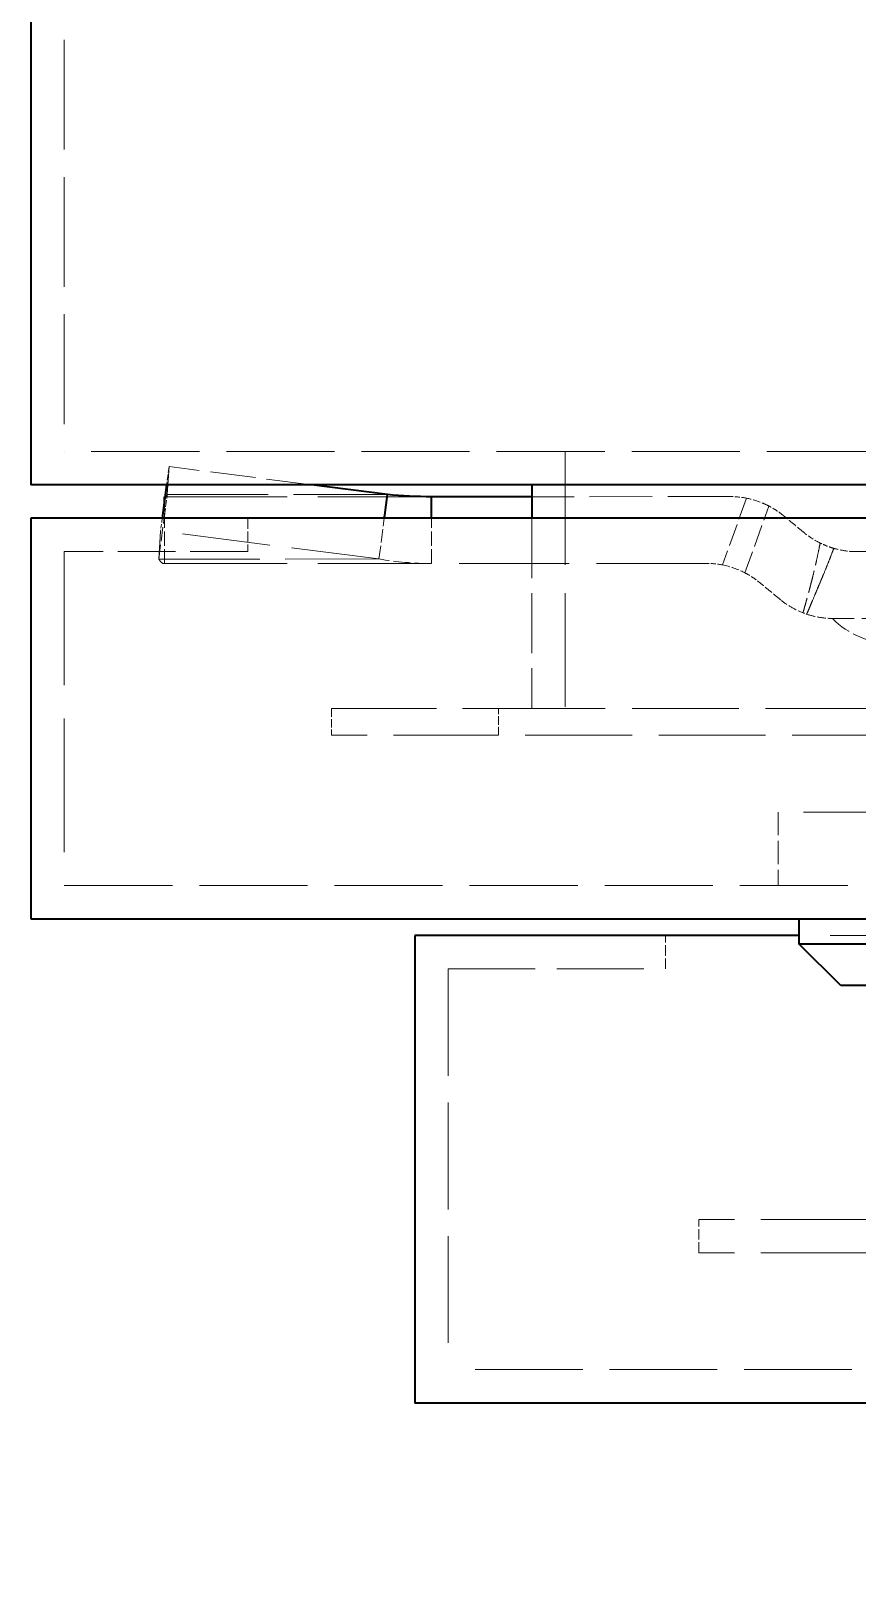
# Model space of a CAD drawing. Header units: millimetres. Extents: x 0 to 2523, y 0 to 1782.
# Drawn here: x 785.3 to 834.8, y 1362.9 to 1455.2 of the extents above; entities that cross this region are included whole.
import ezdxf

# ---------------------------------------------------------------- set-up
doc = ezdxf.new("R2010")
doc.units = ezdxf.units.MM
doc.header["$LTSCALE"] = 3
doc.linetypes.add('DASHED', pattern=[0.2067, 0.1654, -0.0413])
for name, color, linetype, lineweight in [('가려진 것(ISO)', 2, 'DASHED', 18), ('가려진 좁은 것(ISO)', 2, 'DASHED', 18), ('가시적인 것(ISO)', 3, 'Continuous', 40)]:
    doc.layers.add(name, color=color, linetype=linetype, lineweight=lineweight)

msp = doc.modelspace()

# ---------------------------------------------------------------- linework, layer by layer
at = {"layer": '가려진 것(ISO)', "ltscale": 13.251719}
msp.add_line((787.2766, 1619.033), (787.2766, 1430.033), dxfattribs=at)
at = {"layer": '가려진 것(ISO)', "ltscale": 13.047749}
for p, q in [((1143.2766, 1430.033), (787.2766, 1430.033)), ((787.2766, 1404.033), (1143.2766, 1404.033))]:
    msp.add_line(p, q, dxfattribs=at)
at = {"layer": '가려진 것(ISO)', "ltscale": 13.707466}
msp.add_line((817.2766, 1430.033), (817.2766, 1413.033), dxfattribs=at)
at = {"layer": '가려진 것(ISO)', "ltscale": 0.714475}
msp.add_line((793.5516, 1429.1202), (793.4093, 1428.033), dxfattribs=at)
at = {"layer": '가려진 것(ISO)', "ltscale": 4.708343}
for p, q in [((793.4444, 1427.4473), (793.5516, 1429.1202)), ((792.9385, 1423.5834), (793.0457, 1425.2563))]:
    msp.add_line(p, q, dxfattribs=at)
at = {"layer": '가려진 것(ISO)', "ltscale": 5.457966}
msp.add_line((802.0784, 1428.033), (793.5516, 1429.1202), dxfattribs=at)
at = {"layer": '가려진 것(ISO)', "ltscale": 0.808278}
msp.add_line((793.2833, 1426.2174), (793.4444, 1427.4473), dxfattribs=at)
at = {"layer": '가려진 것(ISO)', "ltscale": 14.802096}
for p, q in [((793.2752, 1427.3109), (809.2752, 1427.3177)), ((793.2769, 1423.3109), (809.2769, 1423.3177))]:
    msp.add_line(p, q, dxfattribs=at)
at = {"layer": '가려진 것(ISO)', "ltscale": 0.617011}
msp.add_line((793.2757, 1426.0377), (793.2753, 1427.0097), dxfattribs=at)
at = {"layer": '가려진 것(ISO)', "ltscale": 7.548428}
msp.add_line((827.1659, 1427.3253), (815.2766, 1427.3203), dxfattribs=at)
at = {"layer": '가려진 것(ISO)', "ltscale": 1.731117}
for p, q in [((792.9385, 1423.5834), (793.2833, 1426.2174)), ((793.2769, 1423.3109), (793.2757, 1426.0377))]:
    msp.add_line(p, q, dxfattribs=at)
at = {"layer": '가려진 것(ISO)', "ltscale": 0.510403}
msp.add_line((793.1474, 1426.033), (793.0457, 1425.2563), dxfattribs=at)
at = {"layer": '가려진 것(ISO)', "ltscale": 1.269698}
for p, q in [((798.2766, 1426.033), (798.2766, 1424.033)), ((823.2766, 1399.033), (823.2766, 1401.033)), ((825.2766, 1382.033), (825.2766, 1384.033))]:
    msp.add_line(p, q, dxfattribs=at)
at = {"layer": '가려진 것(ISO)', "ltscale": 1.606284}
msp.add_line((806.1226, 1423.589), (806.4426, 1426.033), dxfattribs=at)
at = {"layer": '가려진 것(ISO)', "ltscale": 1.723852}
msp.add_line((809.2769, 1423.3177), (809.2757, 1426.033), dxfattribs=at)
at = {"layer": '가려진 것(ISO)', "ltscale": 7.237747}
msp.add_line((815.2766, 1426.033), (815.2766, 1414.633), dxfattribs=at)
at = {"layer": '가려진 것(ISO)', "ltscale": 10.630617}
msp.add_line((806.1226, 1423.589), (793.0457, 1425.2563), dxfattribs=at)
at = {"layer": '가려진 것(ISO)', "ltscale": 16.126431}
msp.add_line((787.2766, 1424.033), (787.2766, 1404.033), dxfattribs=at)
at = {"layer": '가려진 것(ISO)', "ltscale": 6.983788}
msp.add_line((798.2766, 1424.033), (787.2766, 1424.033), dxfattribs=at)
at = {"layer": '가려진 것(ISO)', "ltscale": 13.266974}
msp.add_line((825.7306, 1423.3247), (809.2769, 1423.3177), dxfattribs=at)
at = {"layer": '가려진 것(ISO)', "ltscale": 0.029295}
msp.add_line((833.3246, 1420.028), (833.2783, 1420.0279), dxfattribs=at)
at = {"layer": '가려진 것(ISO)', "ltscale": 12.665669}
for p, q in [((803.2766, 1414.633), (813.2766, 1414.633)), ((813.2766, 1413.033), (803.2766, 1413.033)), ((835.2766, 1384.033), (825.2766, 1384.033)), ((835.2766, 1382.033), (825.2766, 1382.033))]:
    msp.add_line(p, q, dxfattribs=at)
at = {"layer": '가려진 것(ISO)', "ltscale": 1.015738}
msp.add_line((803.2766, 1414.633), (803.2766, 1413.033), dxfattribs=at)
at = {"layer": '가려진 것(ISO)', "ltscale": 12.901145}
for p, q in [((813.2766, 1414.633), (1117.2766, 1414.633)), ((1117.2766, 1413.033), (813.2766, 1413.033)), ((810.2766, 1399.033), (810.2766, 1375.033))]:
    msp.add_line(p, q, dxfattribs=at)
at = {"layer": '가려진 것(ISO)', "ltscale": 12.296404}
msp.add_line((837.6516, 1408.433), (830.0266, 1408.433), dxfattribs=at)
at = {"layer": '가려진 것(ISO)', "ltscale": 2.793455}
msp.add_line((830.0266, 1408.433), (830.0266, 1404.033), dxfattribs=at)
at = {"layer": '가려진 것(ISO)', "ltscale": 15.051335}
msp.add_line((859.2766, 1401.033), (831.2766, 1401.033), dxfattribs=at)
at = {"layer": '가려진 것(ISO)', "ltscale": 10.482181}
msp.add_line((810.2766, 1399.033), (823.2766, 1399.033), dxfattribs=at)
at = {"layer": '가려진 것(ISO)', "ltscale": 12.986021}
msp.add_line((1116.2766, 1375.033), (810.2766, 1375.033), dxfattribs=at)
at = {"layer": '가려진 것(ISO)', "ltscale": 0.617765}
msp.add_arc((827.168, 1422.3253), 5, 78.872661, 90.024378, dxfattribs=at)
at = {"layer": '가려진 것(ISO)', "ltscale": 0.617843}
msp.add_arc((825.7327, 1418.3247), 5, 78.871251, 90.024378, dxfattribs=at)
at = {"layer": '가려진 것(ISO)', "ltscale": 2.520347}
msp.add_arc((836.844, 1423.533), 5, 224.508984, 270, dxfattribs=at)
at = {"layer": '가려진 것(ISO)', "ltscale": 0.622004}
msp.add_open_spline([(793.3159, 1427.3194), (793.3571, 1427.3365), (793.3991, 1427.3794), (793.4444, 1427.4473)], degree=3, dxfattribs=at)
at = {"layer": '가려진 것(ISO)', "ltscale": 0.917635}
msp.add_open_spline([(829.4742, 1426.7617), (829.3435, 1426.8293), (829.2083, 1426.8926), (828.7694, 1427.073), (828.4512, 1427.1672), (828.133, 1427.2313)], degree=3, knots=[-2.39231706, -2.39231706, -2.39231706, -2.39231706, -2.3486929, -2.3486929, -2.25464695, -2.25464695, -2.25464695, -2.25464695], dxfattribs=at)
at = {"layer": '가려진 것(ISO)', "ltscale": 0.690919}
msp.add_open_spline([(830.3483, 1426.1836), (830.3224, 1426.2049), (830.2963, 1426.226), (830.2698, 1426.2469), (830.1624, 1426.3319), (830.0501, 1426.4135), (829.9332, 1426.4912), (829.7874, 1426.5879), (829.6342, 1426.6785), (829.4742, 1426.7617)], degree=3, knots=[0, 0, 0, 0, 0.0988299, 0.0988299, 0.0988299, 0.5, 0.5, 0.5, 1, 1, 1, 1], dxfattribs=at)
at = {"layer": '가려진 것(ISO)', "ltscale": 1.005516}
msp.add_open_spline([(793.3061, 1426.3909), (793.2849, 1426.2293), (793.2784, 1426.1189), (793.2757, 1426.0483), (793.2757, 1426.0419), (793.2757, 1426.0377), (793.2757, 1426.0377), (793.2757, 1426.0377)], degree=3, knots=[0, 0, 0, 0, 0.11114673, 0.11114673, 0.15770148, 0.15770148, 0.15787941, 0.15787941, 0.15787941, 0.15787941], dxfattribs=at)
at = {"layer": '가려진 것(ISO)', "ltscale": 1.037947}
for points, knots in [([(831.5775, 1425.1703), (831.3718, 1425.3399), (831.1664, 1425.5092), (830.7567, 1425.8469), (830.5522, 1426.0155), (830.3483, 1426.1836)], [-0.16348865, -0.16348865, -0.16348865, -0.16348865, -0.08174478, -0.08174478, -0.000001, -0.000001, -0.000001, -0.000001]), ([(830.1422, 1421.1697), (829.9365, 1421.3393), (829.7311, 1421.5086), (829.3214, 1421.8463), (829.1169, 1422.0148), (828.913, 1422.1829)], [-0.16348834, -0.16348834, -0.16348834, -0.16348834, -0.08174464, -0.08174464, -0.000001, -0.000001, -0.000001, -0.000001])]:
    msp.add_open_spline(points, degree=3, knots=knots, dxfattribs=at)
at = {"layer": '가려진 것(ISO)', "ltscale": 0.746982}
msp.add_open_spline([(832.5436, 1424.5455), (832.3661, 1424.6332), (832.1965, 1424.7301), (832.0353, 1424.8347), (831.8741, 1424.9394), (831.7214, 1425.0517), (831.5775, 1425.1703)], degree=3, knots=[0, 0, 0, 0, 0.5, 0.5, 0.5, 1, 1, 1, 1], dxfattribs=at)
at = {"layer": '가려진 것(ISO)', "ltscale": 0.580682}
msp.add_open_spline([(833.3611, 1424.2276), (833.2239, 1424.2675), (833.0866, 1424.3138), (832.9501, 1424.3668), (832.8136, 1424.4197), (832.6779, 1424.4792), (832.5436, 1424.5455)], degree=3, knots=[0, 0, 0, 0, 0.5, 0.5, 0.5, 1, 1, 1, 1], dxfattribs=at)
at = {"layer": '가려진 것(ISO)', "ltscale": 0.923971}
msp.add_open_spline([(834.7599, 1424.0286), (834.5035, 1424.0285), (834.2476, 1424.0484), (833.7611, 1424.1229), (833.5468, 1424.1736), (833.3611, 1424.2276)], degree=3, knots=[0.000001, 0.000001, 0.000001, 0.000001, 0.07765173, 0.07765173, 0.15274647, 0.15274647, 0.15274647, 0.15274647], dxfattribs=at)
at = {"layer": '가려진 것(ISO)', "ltscale": 2.873697}
msp.add_open_spline([(839.2772, 1424.0305), (838.6292, 1424.0302), (837.9339, 1424.0299), (837.3485, 1424.0297), (836.763, 1424.0294), (836.2874, 1424.0292), (835.7365, 1424.029), (835.4221, 1424.0288), (835.0833, 1424.0287), (834.7599, 1424.0286)], degree=3, knots=[0, 0, 0, 0, 0.3890197, 0.3890197, 0.3890197, 0.7780394, 0.7780394, 0.7780394, 1, 1, 1, 1], dxfattribs=at)
at = {"layer": '가려진 것(ISO)', "ltscale": 1.41808}
msp.add_open_spline([(793.2769, 1423.3109), (793.1602, 1423.3109), (793.0435, 1423.4027), (792.9385, 1423.5834)], degree=3, dxfattribs=at)
at = {"layer": '가려진 것(ISO)', "ltscale": 2.048363}
msp.add_open_spline([(809.2769, 1423.3177), (808.2216, 1423.3173), (807.1663, 1423.4087), (806.1226, 1423.589)], degree=3, dxfattribs=at)
at = {"layer": '가려진 것(ISO)', "ltscale": 0.917555}
msp.add_open_spline([(826.6978, 1423.2307), (827.1603, 1423.1385), (827.6064, 1422.9804), (828.0071, 1422.7775), (828.0231, 1422.7693), (828.039, 1422.761)], degree=3, knots=[-2.32675333, -2.32675333, -2.32675333, -2.32675333, -2.19233301, -2.19233301, -2.18674205, -2.18674205, -2.18674205, -2.18674205], dxfattribs=at)
at = {"layer": '가려진 것(ISO)', "ltscale": 0.690815}
msp.add_open_spline([(828.039, 1422.761), (828.1991, 1422.6778), (828.3522, 1422.5872), (828.498, 1422.4904), (828.6153, 1422.4125), (828.7279, 1422.3307), (828.8356, 1422.2454), (828.8617, 1422.2248), (828.8875, 1422.204), (828.913, 1422.1829)], degree=3, knots=[0, 0, 0, 0, 0.5, 0.5, 0.5, 0.9025059, 0.9025059, 0.9025059, 1, 1, 1, 1], dxfattribs=at)
at = {"layer": '가려진 것(ISO)', "ltscale": 1.033177}
msp.add_open_spline([(830.1422, 1421.1697), (830.3444, 1421.003), (830.5596, 1420.8523), (831.0183, 1420.5823), (831.2616, 1420.4644), (831.5137, 1420.3666)], degree=3, knots=[-0.16282276, -0.16282276, -0.16282276, -0.16282276, -0.08246392, -0.08246392, -0.000001, -0.000001, -0.000001, -0.000001], dxfattribs=at)
at = {"layer": '가려진 것(ISO)', "ltscale": 0.156232}
msp.add_open_spline([(831.5137, 1420.3666), (831.5514, 1420.352), (831.5891, 1420.3378), (831.6647, 1420.3106), (831.7026, 1420.2975), (831.7405, 1420.2848)], degree=3, knots=[0.000001, 0.000001, 0.000001, 0.000001, 0.012313333, 0.012313333, 0.024625639, 0.024625639, 0.024625639, 0.024625639], dxfattribs=at)
at = {"layer": '가려진 것(ISO)', "ltscale": 1.041271}
msp.add_open_spline([(831.7405, 1420.2848), (831.9933, 1420.2005), (832.254, 1420.136), (832.7849, 1420.0497), (833.0542, 1420.0278), (833.3246, 1420.028)], degree=3, knots=[-0.16423316, -0.16423316, -0.16423316, -0.16423316, -0.08209167, -0.08209167, -0.00008865, -0.00008865, -0.00008865, -0.00008865], dxfattribs=at)
at = {"layer": '가려진 것(ISO)', "ltscale": 3.790577}
msp.add_open_spline([(839.2789, 1420.0305), (838.2864, 1420.0301), (837.2906, 1420.0296), (835.3009, 1420.0288), (834.309, 1420.0284), (833.3246, 1420.028)], degree=3, knots=[-0.59728772, -0.59728772, -0.59728772, -0.59728772, -0.29865558, -0.29865558, -0.00008864, -0.00008864, -0.00008864, -0.00008864], dxfattribs=at)
at = {"layer": '가려진 것(ISO)', "ltscale": 4.440121}
for points, weights in [([(866.0266, 1377.1139), (765.9524, 1217.0563), (866.0266, 1373.8639)], [2.18606992019, 2.18606992019, 1.55453860991]), ([(874.0266, 1373.8639), (773.0279, 1217.0563), (874.0266, 1377.1139)], [1.55453860991, 2.18606992019, 2.18606992019])]:
    msp.add_rational_spline(points, weights, degree=2, dxfattribs=at)
at = {"layer": '가려진 좁은 것(ISO)', "ltscale": 12.197012}
for p, q in [((793.4444, 1427.4473), (806.6285, 1427.4529)), ((792.9385, 1423.5834), (806.1226, 1423.589))]:
    msp.add_line(p, q, dxfattribs=at)
at = {"layer": '가려진 좁은 것(ISO)', "ltscale": 2.698401}
msp.add_line((828.133, 1427.2313), (826.6978, 1423.2307), dxfattribs=at)
at = {"layer": '가려진 좁은 것(ISO)', "ltscale": 2.698427}
msp.add_line((828.039, 1422.761), (829.4742, 1426.7617), dxfattribs=at)
at = {"layer": '가려진 좁은 것(ISO)', "ltscale": 1.015738}
msp.add_line((813.2766, 1413.033), (813.2766, 1414.633), dxfattribs=at)
at = {"layer": '가려진 좁은 것(ISO)', "ltscale": 2.734044}
msp.add_open_spline([(832.5436, 1424.5455), (832.5218, 1424.4325), (832.4993, 1424.3192), (832.4762, 1424.2054), (832.4339, 1423.9969), (832.3896, 1423.787), (832.3432, 1423.5758), (832.3149, 1423.4475), (832.286, 1423.3188), (832.2562, 1423.1895), (832.2432, 1423.1332), (832.2301, 1423.0767), (832.2168, 1423.0202), (832.1784, 1422.8567), (832.1389, 1422.6926), (832.0981, 1422.5276), (832.0619, 1422.3813), (832.0248, 1422.2344), (831.9868, 1422.0869), (831.962, 1421.9906), (831.9368, 1421.8941), (831.9113, 1421.7972), (831.902, 1421.7619), (831.8926, 1421.7265), (831.8832, 1421.6911), (831.8516, 1421.5726), (831.8196, 1421.4538), (831.7869, 1421.3345), (831.7577, 1421.2276), (831.7281, 1421.1204), (831.698, 1421.0128), (831.671, 1420.9161), (831.6436, 1420.8192), (831.6159, 1420.722), (831.591, 1420.6342), (831.5657, 1420.5462), (831.5402, 1420.458), (831.5314, 1420.4276), (831.5226, 1420.3971), (831.5137, 1420.3666)], degree=3, knots=[0, 0, 0, 0, 0.0844545, 0.0844545, 0.0844545, 0.2392845, 0.2392845, 0.2392845, 0.3333333, 0.3333333, 0.3333333, 0.3743632, 0.3743632, 0.3743632, 0.4929223, 0.4929223, 0.4929223, 0.5980553, 0.5980553, 0.5980553, 0.6666667, 0.6666667, 0.6666667, 0.6917173, 0.6917173, 0.6917173, 0.7754928, 0.7754928, 0.7754928, 0.8505712, 0.8505712, 0.8505712, 0.9180518, 0.9180518, 0.9180518, 0.9789633, 0.9789633, 0.9789633, 1, 1, 1, 1], dxfattribs=at)
at = {"layer": '가려진 좁은 것(ISO)', "ltscale": 2.707696}
for points, knots in [([(831.7405, 1420.2848), (831.9332, 1420.7442), (832.1249, 1421.1969), (832.3126, 1421.6412), (832.5004, 1422.0856), (832.6842, 1422.5215), (832.8603, 1422.952), (833.0364, 1423.3825), (833.2047, 1423.8075), (833.3611, 1424.2276)], [0, 0, 0, 0, 0.3333333, 0.3333333, 0.3333333, 0.6666667, 0.6666667, 0.6666667, 1, 1, 1, 1]), ([(833.3611, 1424.2276), (833.3361, 1424.1605), (833.3108, 1424.0932), (833.2852, 1424.0258), (833.226, 1423.8698), (833.1652, 1423.7131), (833.1031, 1423.5557), (833.0418, 1423.4003), (832.9792, 1423.2443), (832.9155, 1423.0875), (832.8972, 1423.0424), (832.8788, 1422.9973), (832.8603, 1422.9521), (832.8154, 1422.8424), (832.7701, 1422.7324), (832.7243, 1422.6219), (832.6627, 1422.4734), (832.6003, 1422.3242), (832.5373, 1422.1741), (832.4812, 1422.0405), (832.4245, 1421.9062), (832.3675, 1421.7712), (832.3493, 1421.728), (832.331, 1421.6848), (832.3127, 1421.6414), (832.2813, 1421.5672), (832.2499, 1421.4928), (832.2183, 1421.4181), (832.1745, 1421.3144), (832.1305, 1421.2103), (832.0863, 1421.1057), (832.0472, 1421.0131), (832.0079, 1420.9202), (831.9686, 1420.827), (831.9336, 1420.7439), (831.8985, 1420.6606), (831.8633, 1420.5771), (831.8318, 1420.5023), (831.8003, 1420.4274), (831.7688, 1420.3523), (831.7594, 1420.3298), (831.7499, 1420.3073), (831.7405, 1420.2848)], [0, 0, 0, 0, 0.0532858, 0.0532858, 0.0532858, 0.1766136, 0.1766136, 0.1766136, 0.2983371, 0.2983371, 0.2983371, 0.3333333, 0.3333333, 0.3333333, 0.4182823, 0.4182823, 0.4182823, 0.5324802, 0.5324802, 0.5324802, 0.6341594, 0.6341594, 0.6341594, 0.6666667, 0.6666667, 0.6666667, 0.7223421, 0.7223421, 0.7223421, 0.7996501, 0.7996501, 0.7996501, 0.8681126, 0.8681126, 0.8681126, 0.9291059, 0.9291059, 0.9291059, 0.9836748, 0.9836748, 0.9836748, 1, 1, 1, 1])]:
    msp.add_open_spline(points, degree=3, knots=knots, dxfattribs=at)
at = {"layer": '가시적인 것(ISO)'}
for p, q in [((785.2766, 1621.033), (785.2766, 1428.033)), ((1145.2766, 1428.033), (785.2766, 1428.033)), ((793.4093, 1428.033), (793.1474, 1426.033)), ((806.6285, 1427.4529), (802.0784, 1428.033)), ((806.4674, 1426.223), (806.6285, 1427.4529)), ((815.2766, 1428.033), (815.2766, 1426.033)), ((793.2753, 1427.0097), (793.2752, 1427.3109)), ((815.2766, 1427.3203), (809.2752, 1427.3177)), ((809.2757, 1426.0445), (809.2752, 1427.3177)), ((785.2766, 1426.033), (785.2766, 1402.033)), ((1145.2766, 1426.033), (785.2766, 1426.033)), ((806.4426, 1426.033), (806.4674, 1426.223)), ((809.2757, 1426.033), (809.2757, 1426.0445)), ((785.2766, 1402.033), (1145.2766, 1402.033)), ((831.2766, 1402.033), (831.2766, 1400.533)), ((808.2766, 1401.033), (808.2766, 1373.033)), ((831.2766, 1401.033), (808.2766, 1401.033)), ((831.2766, 1400.533), (859.2766, 1400.533)), ((833.7766, 1398.033), (831.2766, 1400.533)), ((856.7766, 1398.033), (833.7766, 1398.033)), ((1118.2766, 1373.033), (808.2766, 1373.033))]:
    msp.add_line(p, q, dxfattribs=at)
for points in [[(809.2752, 1427.3177), (808.391, 1427.3173), (807.5068, 1427.3629), (806.6285, 1427.4529)], [(793.2752, 1427.3109), (793.2887, 1427.3109), (793.3022, 1427.3138), (793.3159, 1427.3194)]]:
    msp.add_open_spline(points, degree=3, dxfattribs=at)

doc.saveas('drawing.dxf')
